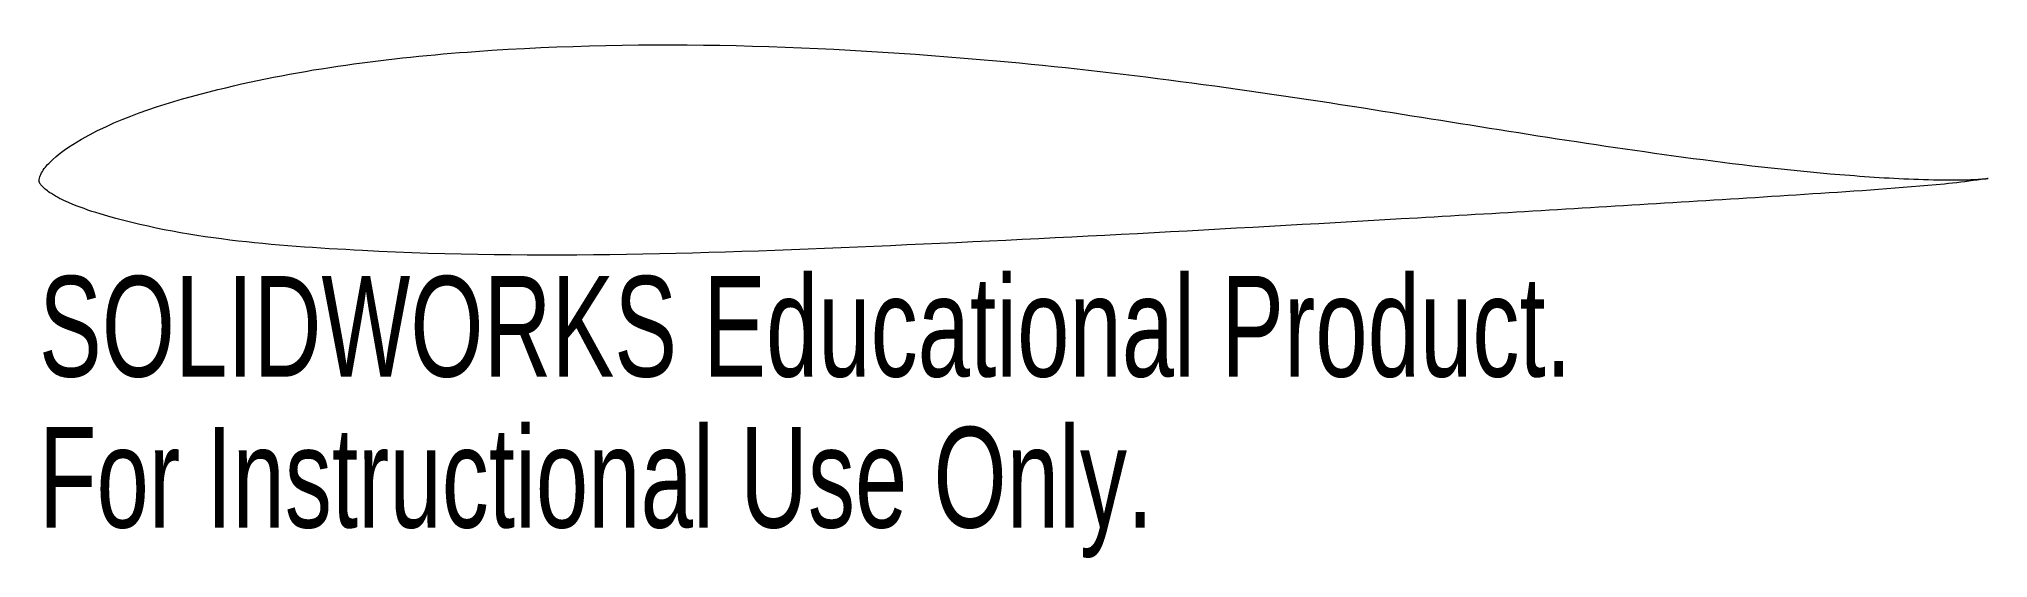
# Model space of a CAD drawing. Header units: millimetres. Extents: x 7.3 to 101, y -18.2 to 6.7.
import ezdxf

# ---------------------------------------------------------------- set-up
doc = ezdxf.new("R2010")
doc.units = ezdxf.units.MM
doc.styles.add('SLDTEXTSTYLE0', font='TXT', dxfattribs={"width": 0.7})

msp = doc.modelspace()

# ---------------------------------------------------------------- linework, layer by layer
at = {"color": 7, "linetype": 'Continuous', "lineweight": 15}
msp.add_open_spline([(100.955, 0), (100.955, 0), (100.955, 0), (100.955, 0), (100.955, 0), (100.955, 0), (100.955, 0), (100.955, 0), (100.955, 0), (100.955, 0), (100.955, 0), (100.955, 0), (100.955, 0), (100.955, 0), (100.955, 0), (100.955, 0), (100.955, 0), (100.955, 0), (100.955, 0), (100.955, 0), (100.955, 0), (100.955, 0), (100.955, 0), (100.955, 0), (100.954, 0), (100.954, 0.001), (100.954, 0.001), (100.954, 0.001), (100.954, 0.001), (100.953, 0.001), (100.953, 0.001), (100.953, 0.001), (100.952, 0.001), (100.952, 0.001), (100.951, 0.001), (100.951, 0.001), (100.95, 0.001), (100.949, 0.001), (100.948, 0.001), (100.946, 0.001), (100.945, 0.001), (100.943, 0.001), (100.941, 0.001), (100.938, 0.001), (100.935, 0), (100.932, 0), (100.926, 0), (100.921, 0), (100.916, -0.001), (100.908, -0.001), (100.899, -0.002), (100.891, -0.002), (100.877, -0.003), (100.863, -0.004), (100.849, -0.005), (100.826, -0.007), (100.803, -0.008), (100.78, -0.01), (100.742, -0.013), (100.704, -0.016), (100.666, -0.019), (100.603, -0.024), (100.541, -0.028), (100.479, -0.032), (100.32, -0.042), (100.161, -0.05), (100.002, -0.054), (99.684, -0.062), (99.366, -0.06), (99.048, -0.059), (98.414, -0.058), (97.779, -0.046), (97.145, -0.019), (95.882, 0.035), (94.62, 0.128), (93.359, 0.235), (90.848, 0.45), (88.345, 0.756), (85.849, 1.097), (80.863, 1.777), (75.9, 2.609), (70.93, 3.39), (65.075, 4.312), (59.196, 5.122), (53.293, 5.654), (44.978, 6.404), (36.579, 6.702), (28.252, 6.106), (24.086, 5.808), (19.911, 5.277), (15.857, 4.272), (13.602, 3.713), (11.325, 3.043), (9.306, 1.893), (8.739, 1.57), (8.18, 1.204), (7.732, 0.729), (7.58, 0.569), (7.438, 0.393), (7.343, 0.195), (7.308, 0.12), (7.277, 0.041), (7.266, -0.041), (7.261, -0.074), (7.26, -0.109), (7.267, -0.141), (7.273, -0.174), (7.287, -0.205), (7.304, -0.233), (7.333, -0.283), (7.37, -0.328), (7.41, -0.371), (7.468, -0.433), (7.534, -0.49), (7.602, -0.543), (7.683, -0.607), (7.767, -0.666), (7.854, -0.721), (8.113, -0.888), (8.39, -1.027), (8.672, -1.151), (9.166, -1.366), (9.678, -1.539), (10.194, -1.695), (14.258, -2.92), (18.567, -3.234), (22.806, -3.458), (31.257, -3.905), (39.739, -3.592), (48.194, -3.225), (56.644, -2.859), (65.09, -2.382), (73.534, -1.894), (77.756, -1.65), (81.978, -1.399), (86.199, -1.14), (88.309, -1.01), (90.42, -0.878), (92.53, -0.739), (94.64, -0.6), (96.752, -0.47), (98.857, -0.261), (99.383, -0.209), (99.908, -0.144), (100.432, -0.073), (100.563, -0.055), (100.694, -0.038), (100.825, -0.021), (100.858, -0.016), (100.89, -0.012), (100.923, -0.006), (100.931, -0.005), (100.939, -0.004), (100.947, -0.002), (100.949, -0.002), (100.951, -0.001), (100.953, -0.001), (100.954, -0.001), (100.954, -0.001), (100.955, 0), (100.955, 0), (100.955, 0), (100.955, 0), (100.955, 0), (100.955, 0), (100.955, 0)], degree=3, knots=[0, 0, 0, 0, 0.0000001, 0.0000001, 0.0000001, 0.0000001, 0.0000001, 0.0000001, 0.0000002, 0.0000002, 0.0000002, 0.0000002, 0.0000002, 0.0000002, 0.0000003, 0.0000003, 0.0000003, 0.0000005, 0.0000005, 0.0000005, 0.0000007, 0.0000007, 0.0000007, 0.000001, 0.000001, 0.000001, 0.0000015, 0.0000015, 0.0000015, 0.0000023, 0.0000023, 0.0000023, 0.0000036, 0.0000036, 0.0000036, 0.0000056, 0.0000056, 0.0000056, 0.000009, 0.000009, 0.000009, 0.0000146, 0.0000146, 0.0000146, 0.0000238, 0.0000238, 0.0000238, 0.000039, 0.000039, 0.000039, 0.0000642, 0.0000642, 0.0000642, 0.0001059, 0.0001059, 0.0001059, 0.0001749, 0.0001749, 0.0001749, 0.000289, 0.000289, 0.000289, 0.0004757, 0.0004757, 0.0004757, 0.0009509, 0.0009509, 0.0009509, 0.0018998, 0.0018998, 0.0018998, 0.0037942, 0.0037942, 0.0037942, 0.0075719, 0.0075719, 0.0075719, 0.0150993, 0.0150993, 0.0150993, 0.0301268, 0.0301268, 0.0301268, 0.047838, 0.047838, 0.047838, 0.0728296, 0.0728296, 0.0728296, 0.0853184, 0.0853184, 0.0853184, 0.0922716, 0.0922716, 0.0922716, 0.0942108, 0.0942108, 0.0942108, 0.0948601, 0.0948601, 0.0948601, 0.0951024, 0.0951024, 0.0951024, 0.0951993, 0.0951993, 0.0951993, 0.0952954, 0.0952954, 0.0952954, 0.0954631, 0.0954631, 0.0954631, 0.0957128, 0.0957128, 0.0957128, 0.0960109, 0.0960109, 0.0960109, 0.0969058, 0.0969058, 0.0969058, 0.0984705, 0.0984705, 0.0984705, 0.1109321, 0.1109321, 0.1109321, 0.1357335, 0.1357335, 0.1357335, 0.1605073, 0.1605073, 0.1605073, 0.172894, 0.172894, 0.172894, 0.1790873, 0.1790873, 0.1790873, 0.1852825, 0.1852825, 0.1852825, 0.186831, 0.186831, 0.186831, 0.187218, 0.187218, 0.187218, 0.1873148, 0.1873148, 0.1873148, 0.187339, 0.187339, 0.187339, 0.1873451, 0.1873451, 0.1873451, 0.1873466, 0.1873466, 0.1873466, 0.1873469, 0.1873469, 0.1873469, 0.187347, 0.187347, 0.187347, 0.187347], dxfattribs=at)

# ---------------------------------------------------------------- texts
at = {"color": 7, "linetype": 'Continuous', "char_height": 4.83362, "attachment_point": 1, "style": 'SLDTEXTSTYLE0'}
for s, insert in [('SOLIDWORKS Educational Product.', (7.262, -4.681)), ('For Instructional Use Only.', (7.262, -11.931))]:
    msp.add_mtext(s, dxfattribs=dict(at, insert=insert))

doc.saveas('drawing.dxf')
